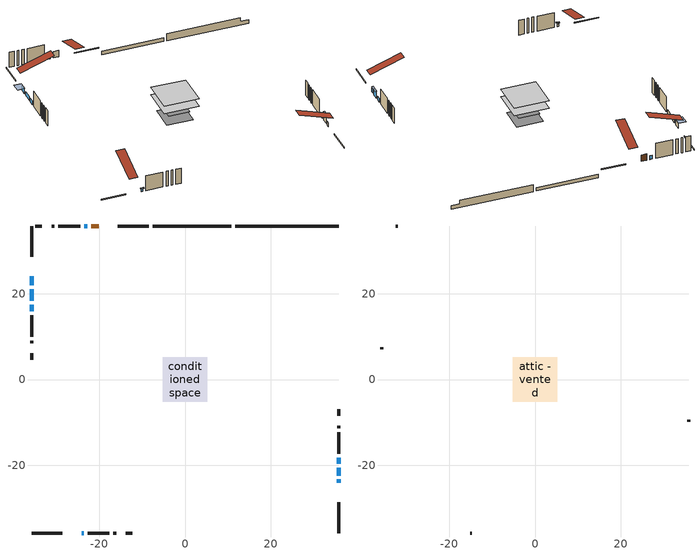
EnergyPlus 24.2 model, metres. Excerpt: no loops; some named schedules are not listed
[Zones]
conditioned space
 floor outside (Floor1 construction): -0.75,-0.75 -0.75,0.75 0.75,0.75 0.75,-0.75 z1.38
 floor adiabatic (Floor3 construction): -3.14,-3.14 -3.14,3.14 3.14,3.14 3.14,-3.14 z1.38
 floor adiabatic (AdiabaticFloorConstruction): -5.13,-5.13 -5.13,5.13 5.13,5.13 5.13,-5.13 z3.82
 floor foundation (Slab1 construction): -3.91,-3.91 -3.91,3.91 3.91,3.91 3.91,-3.91 z-0.91
 floor foundation (Slab2 construction): -3.14,-3.14 -3.14,3.14 3.14,3.14 3.14,-3.14 z-0.91
 wall outside (RimJoist1 construction): -8.44,35.79 -15.66,35.79 / -35.79,-35.79 -28.56,-35.79 / -35.79,35.79 -35.79,28.56 / 35.79,-35.79 35.79,-28.56 z1.38:1.68
 wall outside (AdiabaticWallConstruction 1): -20.16,35.79 -21.87,35.79 z1.38:3.41
 wall outside (AdiabaticWallConstruction): -35.79,24.07 -35.79,21.99 z1.38:2.9; 35.79,-24.07 35.79,-23.31 / -22.8,35.79 -23.53,35.79 / -35.79,21.06 -35.79,18.39 / 35.79,-19.63 35.79,-18.29 / -35.79,17.46 -35.79,15.95 z1.38:2.6; -24.07,-35.79 -23.61,-35.79 z1.38:2.3; 35.79,-22.38 35.79,-20.55 z1.38:3.41
 wall outside (Wall1 construction): -24.46,35.79 -29.51,35.79 / -22.68,-35.79 -17.63,-35.79 / -35.79,15.02 -35.79,9.97 / 35.79,-17.36 35.79,-12.31 z1.38:6.26
 wall outside (Wall2 construction): -30.44,35.79 -31.08,35.79 / -16.7,-35.79 -16.06,-35.79 / -35.79,9.04 -35.79,8.4 / 35.79,-11.38 35.79,-10.74 z1.38:6.26
 wall outside (Wall4 construction): -33.35,35.79 -34.86,35.79 / -13.79,-35.79 -12.28,-35.79 / -35.79,6.13 -35.79,4.62 / 35.79,-8.47 35.79,-6.96 z1.38:6.26
 wall foundation (FoundationWall1 construction): 11.71,35.79,-0.91 11.71,35.79,1.38 33.38,35.79,1.38 33.38,35.79,0.23 35.79,35.79,0.23 35.79,35.79,-0.91
 wall foundation (FoundationWall2 construction): 10.78,35.79 -7.51,35.79 z-0.91:0.16
 window (WindowConstruction): -35.79,24.07 -35.79,21.99 z1.38:2.9
 window (WindowConstruction 7): 35.79,-24.07 35.79,-23.31 z1.38:2.6
 window (WindowConstruction 1): -22.8,35.79 -23.53,35.79 z1.38:2.6
 window (WindowConstruction 2): -35.79,21.06 -35.79,18.39 z1.38:2.6
 window (WindowConstruction 3): -24.07,-35.79 -23.61,-35.79 z1.38:2.29
 window (WindowConstruction 4): 35.79,-22.38 35.79,-20.55 z1.38:3.41
 window (WindowConstruction 5): 35.79,-19.63 35.79,-18.29 z1.38:2.6
 window (WindowConstruction 6): -35.79,17.46 -35.79,15.95 z1.38:2.6
 door (Door): -20.16,35.79 -21.87,35.79 z1.38:3.41
 ceiling adiabatic (AdiabaticFloorConstruction): 5.13,-5.13 5.13,5.13 -5.13,5.13 -5.13,-5.13 z3.82
attic - vented
 floor to conditioned space (Floor2 construction Reversed): -5.13,-5.13 -5.13,5.13 5.13,5.13 5.13,-5.13 z6.26
 wall outside (Wall3 construction): -32.01,35.79 -32.42,35.79 / -15.13,-35.79 -14.72,-35.79 / -35.79,7.47 -35.79,7.06 / 35.79,-9.81 35.79,-9.4 z1.38:6.26
 roof outside (Roof1 construction): -19.23,35.79,6.26 -19.23,25.78,9.59 -16.59,25.78,9.59 -16.59,35.79,6.26; -25,-35.79,6.26 -25,-25.78,9.59 -27.63,-25.78,9.59 -27.63,-35.79,6.26; -35.79,25,6.26 -25.78,25,9.59 -25.78,27.63,9.59 -35.79,27.63,6.26; 35.79,-25,6.26 25.78,-25,9.59 25.78,-27.63,9.59 35.79,-27.63,6.26
shading: -35.79,21.69 -35.79,24.37 -37.92,24.37 -37.92,21.69 z3.2; -23.31,-35.79 -24.37,-35.79 -24.37,-36.33 -23.31,-36.33 z2.59; 35.79,-20.09 35.79,-22.84 36.25,-22.84 36.25,-20.09 z3.87
[Building]
Building 1: Terrain=Suburbs
[Site:Location]
Windsor AP_ON: Latitude {deg}=42.28; Longitude {deg}=-82.96; Time Zone {hr}=-5; Elevation {m}=190; Keep Site Location Information=Yes
[Site:GroundTemperature:Shallow]
6.34957, 4.46684, 4.31606, 5.20952, 8.79623, 12.3662, 15.4612, 17.4219, 17.5884, 15.9938, 12.9777, 9.51722
[Site:WaterMainsTemperature]
Calculation Method=Schedule; Temperature Schedule=mains temperature schedule
[Material] Roughness=Rough; Thermal Absorptance=0.9
Name | Thickness {m} | Conductivity {W/m-K} | Density {kg/m3} | Specific Heat {J/kg-K} | Solar Absorptance | Visible Absorptance
asphalt or fiberglass shingles | 0.00635 | 0.162714 | 1121.4 | 1465.45 | 0.4 | 0.4
ceiling loosefill ins | 0.169333 | 0.0480833 | 16.02 | 1046.75 | 0.7 | 0.7
ceiling stud and cavity | 0.1397 | 0.148017 | 65.682 | 1177.47 | 0.7 | 0.7
concrete 4.0 in. | 0.1016 | 1.803125 | 2242.8 | 837.4 | 0.7 | 0.7
concrete 8.0 in. | 0.2032 | 1.803125 | 2242.8 | 837.4 | 0.7 | 0.7
door material | 0.04445 | 0.053851 | 512.64 | 1214.23 | 0.7 | 0.7
exterior vertical ins | 0.0620239 | 0.029427 | 32.04 | 1214.23 | 0.7 | 0.7
floor covering | 0.0127 | 0.0433444 | 54.468 | 1339.84 | 0.6 | 0.6
floor covering 1 | 0.0127 | 9.015625 | 54.468 | 1339.84 | 0.6 | 0.6
floor rigid ins; rim joist rigid ins | 0.051816 | 0.029427 | 32.04 | 1214.23 | 0.7 | 0.7
floor rigid ins 1; wall rigid ins | 0.512978 | 0.029427 | 32.04 | 1214.23 | 0.7 | 0.7
floor stud and cavity | 0.1397 | 0.0982877 | 92.3553 | 1139.71 | 0.7 | 0.7
floor stud and cavity 1 | 0.0889 | 0.233522 | 50.32683 | 1063.81 | 0.7 | 0.7
floor stud and cavity 2 | 0.1397 | 1.75129 | 37.0049 | 1207.88 | 0.7 | 0.7
furniture material conditioned space 1 | 0.1524 | 0.115458 | 640.8 | 1214.23 | 0.6 | 0.6
gypsum board | 0.0127 | 0.160291 | 801 | 837.4 | 0.6 | 0.6
gypsum board 1 | 0.0127 | 0.160291 | 801 | 837.4 | 0.7 | 0.7
osb sheathing 0.5 in. | 0.0127 | 0.115458 | 512.64 | 1214.23 | 0.7 | 0.7
osb sheathing 0.75 in. | 0.01905 | 0.115458 | 512.64 | 1214.23 | 0.7 | 0.7
osb sheathing 2.0 in. | 0.0508 | 0.115458 | 512.64 | 1214.23 | 0.7 | 0.7
rim joist stud and cavity | 0.0508 | 0.0462651 | 125.044 | 1163.47 | 0.6 | 0.6
wall stud and cavity | 0.1397 | 0.0923614 | 139.0536 | 1170.24 | 0.7 | 0.7
wall stud and cavity 1 | 0.1397 | 0.0999226 | 139.0536 | 1170.24 | 0.7 | 0.7
wall stud and cavity 2 | 0.0889 | 6.1454 | 50.32683 | 1063.81 | 0.6 | 0.6
wall stud and cavity 3 | 0.1397 | 0.0985229 | 139.0536 | 1170.24 | 0.7 | 0.7
wall stud and cavity 4 | 0.0889 | 0.380278 | 52.3479 | 1209.89 | 0.7 | 0.7
wall stud and cavity 5 | 0.0889 | 0.391764 | 83.0341 | 1211.67 | 0.7 | 0.7
wood siding | 0.0254 | 0.102417 | 544.68 | 1172.36 | 0.4 | 0.4
wood siding 1 | 0.00254 | 0.102417 | 544.68 | 1172.36 | 0.4 | 0.4
wood siding 2; wood siding 3; wood siding 4 | 0.0254 | 0.102417 | 544.68 | 1172.36 | 0.7 | 0.7
[WindowMaterial:SimpleGlazingSystem]
Name | U-Factor {W/m2-K} | Solar Heat Gain Coefficient
WindowMaterial | 3.0383 | 0.65
WindowMaterial 1 | 3.074637 | 0.56
WindowMaterial 2 | 3.05704 | 0.61
WindowMaterial 3 | 3.10814 | 0.46
WindowMaterial 4 | 3.09792 | 0.59
WindowMaterial 5 | 3.10927 | 0.52
[Construction]
AdiabaticFloorConstruction: floor stud and cavity 2, floor rigid ins 1, osb sheathing 0.75 in., floor covering
AdiabaticWallConstruction: wood siding 3, wall rigid ins, wall stud and cavity 4, gypsum board
AdiabaticWallConstruction 1: wood siding 4, wall rigid ins, wall stud and cavity 4, gypsum board
Door: door material
Floor1 construction: floor stud and cavity, floor rigid ins, osb sheathing 0.75 in., floor covering
Floor2 construction Reversed: gypsum board, ceiling stud and cavity, ceiling loosefill ins
Floor3 construction: floor stud and cavity 1, floor covering 1
FoundationWall1 construction: concrete 8.0 in.
FoundationWall2 construction: concrete 8.0 in., gypsum board 1
furniture construction conditioned space 1: furniture material conditioned space 1
PartitionWallConstruction: gypsum board, wall stud and cavity 5, gypsum board
RimJoist1 construction: wood siding 2, rim joist rigid ins, osb sheathing 2.0 in., rim joist stud and cavity
Roof1 construction: asphalt or fiberglass shingles
Slab1 construction; Slab2 construction: concrete 4.0 in.
Wall1 construction: wood siding, osb sheathing 0.5 in., wall stud and cavity, gypsum board
Wall2 construction: wood siding, osb sheathing 0.5 in., wall stud and cavity 1, gypsum board
Wall3 construction: wood siding 1, wall stud and cavity 2
Wall4 construction: wood siding, osb sheathing 0.5 in., wall stud and cavity 3, gypsum board
WindowConstruction: WindowMaterial
WindowConstruction 1: WindowMaterial 1
WindowConstruction 2; WindowConstruction 5: WindowMaterial 2
WindowConstruction 3: WindowMaterial 3
WindowConstruction 4: WindowMaterial 4
WindowConstruction 6; WindowConstruction 7: WindowMaterial 5
[Zone] Multiplier=1; Part of Total Floor Area=Yes
Name | Volume {m3}
attic - vented | 57.0714
conditioned space | 464.7
[Space]
Name | Zone | Volume {m3}
attic - vented 1 | attic - vented | 57.0714
conditioned space 1 | conditioned space | 464.7
[ZoneInfiltration:EffectiveLeakageArea]
infil attic - vented 1: Zone or Space=attic - vented 1; Schedule=Always On Discrete; Effective Air Leakage Area {cm2}=4686.67; Stack Coefficient=0.000570963; Wind Coefficient=1.61445e-05
[ZoneMixing]
whole house fan mix: Zone or Space=attic - vented; Schedule=Always On Continuous; Design Flow Rate Calculation Method=Flow/Zone; Design Flow Rate {m3/s}=0; Source Zone or Space=conditioned space
[SurfaceProperty:ExposedFoundationPerimeter] Exposed Perimeter Calculation Method=TotalExposedPerimeter
Name | Total Exposed Perimeter {m}
Slab1 | 24.079
Slab2 | 18.288
[InternalMass] Zone or ZoneList=conditioned space; Space or SpaceList=conditioned space 1
Name | Construction | Surface Area {m2}
furniture mass conditioned space 1 | furniture construction conditioned space 1 | 99.1481
partition wall mass | PartitionWallConstruction | 208.34
[Lights]
interior lighting: Zone or ZoneList or Space or SpaceList=conditioned space 1; Schedule=interior lighting schedule; Design Level Calculation Method=LightingLevel; Lighting Level {W}=343.2; Return Air Fraction=0; Fraction Radiant=0.6; Fraction Visible=0.2; Fraction Replaceable=1
[People]
occupants: Zone or ZoneList or Space or SpaceList=conditioned space 1; Number of People Schedule=occupants schedule; Number of People Calculation Method=People; Number of People=3; Fraction Radiant=0.314171; Sensible Heat Fraction=0.56303; Activity Level Schedule=occupants activity schedule; Carbon Dioxide Generation Rate {m3/s-W}=0; Enable ASHRAE 55 Comfort Warnings=No; Mean Radiant Temperature Calculation Type=EnclosureAveraged
[ElectricEquipment] Zone or ZoneList or Space or SpaceList=conditioned space 1; Design Level Calculation Method=EquipmentLevel
Name | Schedule | Design Level {W} | Fraction Latent | Fraction Radiant | Fraction Lost
clothes dryer | clothes dryer schedule | 140.772 | 0.015 | 0.081 | 0.85
clothes washer | clothes washer schedule | 32.1985 | 0.03 | 0.162 | 0.7
cooking range | cooking range schedule | 215.147 | 0.08 | 0.432 | 0.2
dishwasher | dishwasher schedule | 66.8632 | 0.3 | 0.18 | 0.4
fridge | fridge schedule | 72.9452 | 0 | 0.6 | 0
mech vent bath fan 0 | mech vent bath fan 0 schedule | 50.2 | 0 | 0 | 1
mech vent house fan | mech vent house fan schedule | 0 | 0 | 0 | 1
mech vent house fan cfis | mech vent house fan cfis schedule | 0 | 0 | 0 | 0
mech vent range fan 0 | mech vent range fan 0 schedule | 57 | 0 | 0 | 1
misc plug loads | misc plug loads schedule | 494.7 | 0.045 | 0.513 | 0.1
whole house fan | Always On Discrete | 0 | 0 | 0 | 1
[OtherEquipment] Zone or ZoneList or Space or SpaceList=conditioned space 1; Design Level Calculation Method=EquipmentLevel
Name | Fuel Type | Schedule | Design Level {W} | Fraction Latent | Fraction Radiant | Fraction Lost
clothes dryer 1 | Electricity | clothes dryer schedule | 0 | 0.015 | 0.081 | 0.85
cooking range 1 | Electricity | cooking range schedule | 0 | 0.08 | 0.432 | 0.2
general water use latent | None | general water use schedule | 62.594 | 1 | 0 | 0
general water use sensible | None | general water use schedule | -61.6891 | 0 | 0.6 | 0
mech vent house fan latent load | None | Always On Discrete | 0 | 1 | 0 | 0
mech vent house fan sensible load | None | Always On Discrete | 0 | 0 | 0 | 0
water heater energy adjustment1 | NaturalGas | Always On Discrete | 0.01 | 0 | 0 | 1
[ZoneInfiltration:DesignFlowRate] Zone or ZoneList or Space or SpaceList=conditioned space 1; Schedule=Always On Discrete; Design Flow Rate Calculation Method=Flow/Zone; Design Flow Rate {m3/s}=0
infil flow; natural vent flow; whole house fan flow
[AvailabilityManager:Scheduled]
central ac and furnace airloop Availability Manager: Schedule=Always On Discrete
[Foundation:Kiva] Initial Indoor Air Temperature {C}=18; Wall Depth Below Slab {m}=0.2032
Name | Wall Height Above Grade {m} | Custom Block Material Name 1 | Custom Block Depth 1 {m} | Custom Block X Position 1 {m} | Custom Block Z Position 1 {m}
Foundation Kiva 1 | 1.379982
Foundation Kiva 2 | 0.15999 | exterior vertical ins | 1.07 | 0.2159 | 0
[Foundation:Kiva:Settings]
Soil Conductivity {W/m-K}=0.849921; Soil Density {kg/m3}=1842.3; Soil Specific Heat {J/kg-K}=418.7; Ground Solar Absorptivity=0.9; Ground Thermal Absorptivity=0.9; Ground Surface Roughness {m}=0.03; Far-Field Width {m}=40; Deep-Ground Boundary Condition=ZeroFlux; Deep-Ground Depth {m}=40; Minimum Cell Dimension {m}=0.2; Maximum Cell Growth Coefficient=3; Simulation Timestep=Timestep
[Exterior:Lights]
exterior lighting: Schedule=exterior lighting schedule; Design Level {W}=75.6
[EnergyManagementSystem:GlobalVariable]
central_ac_and_furnace_airloop_Fan_RTF
infil_program_Qfan
infil_program_Qinf
natural_vent_program_Qnv
natural_vent_program_Qwhf
[EnergyManagementSystem:Sensor]
Name | Output:Variable or Output:Meter Index Key | Output:Variable or Output:Meter
airflow_gain | infil flow | Infiltration Sensible Heat Gain Energy
airflow_gain_1 | natural vent flow | Infiltration Sensible Heat Gain Energy
airflow_gain_2 | whole house fan flow | Infiltration Sensible Heat Gain Energy
airflow_loss | infil flow | Infiltration Sensible Heat Loss Energy
airflow_loss_1 | natural vent flow | Infiltration Sensible Heat Loss Energy
airflow_loss_2 | whole house fan flow | Infiltration Sensible Heat Loss Energy
clg_load_cond |  | Cooling:EnergyTransfer:Zone:CONDITIONED SPACE
clg_sp_s; clg_sp_s_1 | cooling setpoint | Schedule Value
clothes_dryer_exhaust_0_sch_s | clothes dryer exhaust 0 schedule | Schedule Value
cool_season | cooling season schedule | Schedule Value
htg_load_cond |  | Heating:EnergyTransfer:Zone:CONDITIONED SPACE
htg_sp_s; htg_sp_s_1 | heating setpoint | Schedule Value
ig_ee_conv | clothes dryer | Electric Equipment Convective Heating Energy
ig_ee_conv_2 | cooking range | Electric Equipment Convective Heating Energy
ig_ee_conv_4 | fridge | Electric Equipment Convective Heating Energy
ig_ee_conv_5 | misc plug loads | Electric Equipment Convective Heating Energy
ig_ee_conv_6 | whole house fan | Electric Equipment Convective Heating Energy
ig_ee_rad | clothes dryer | Electric Equipment Radiant Heating Energy
ig_ee_rad_2 | cooking range | Electric Equipment Radiant Heating Energy
ig_ee_rad_4 | fridge | Electric Equipment Radiant Heating Energy
ig_ee_rad_5 | misc plug loads | Electric Equipment Radiant Heating Energy
ig_ee_rad_6 | whole house fan | Electric Equipment Radiant Heating Energy
ig_lgt_conv | interior lighting | Lights Convective Heating Energy
ig_lgt_rad | interior lighting | Lights Radiant Heating Energy
ig_lgt_vis | interior lighting | Lights Visible Radiation Heating Energy
ig_oe_conv | clothes dryer 1 | Other Equipment Convective Heating Energy
ig_oe_conv_1 | cooking range 1 | Other Equipment Convective Heating Energy
ig_oe_conv_2 | general water use latent | Other Equipment Convective Heating Energy
ig_oe_conv_3 | general water use sensible | Other Equipment Convective Heating Energy
ig_oe_conv_4 | water heater energy adjustment1 | Other Equipment Convective Heating Energy
ig_oe_rad | clothes dryer 1 | Other Equipment Radiant Heating Energy
ig_oe_rad_1 | cooking range 1 | Other Equipment Radiant Heating Energy
ig_oe_rad_2 | general water use latent | Other Equipment Radiant Heating Energy
ig_oe_rad_3 | general water use sensible | Other Equipment Radiant Heating Energy
ig_oe_rad_4 | water heater energy adjustment1 | Other Equipment Radiant Heating Energy
ig_ppl_conv | occupants | People Convective Heating Energy
ig_ppl_rad | occupants | People Radiant Heating Energy
im_conv | furniture mass conditioned space 1 | Surface Inside Face Convection Heat Gain Energy
im_conv_1 | partition wall mass | Surface Inside Face Convection Heat Gain Energy
im_ig | furniture mass conditioned space 1 | Surface Inside Face Internal Gains Radiation Heat Gain Energy
im_ig_1 | partition wall mass | Surface Inside Face Internal Gains Radiation Heat Gain Energy
im_lgt | furniture mass conditioned space 1 | Surface Inside Face Lights Radiation Heat Gain Energy
im_lgt_1 | partition wall mass | Surface Inside Face Lights Radiation Heat Gain Energy
im_sol | furniture mass conditioned space 1 | Surface Inside Face Solar Radiation Heat Gain Energy
im_sol_1 | partition wall mass | Surface Inside Face Solar Radiation Heat Gain Energy
im_surf | furniture mass conditioned space 1 | Surface Inside Face Net Surface Thermal Radiation Heat Gain Energy
im_surf_1 | partition wall mass | Surface Inside Face Net Surface Thermal Radiation Heat Gain Energy
mech_vent_bath_fan_0_sch_s | mech vent bath fan 0 schedule | Schedule Value
mech_vent_range_fan_0_sch_s | mech vent range fan 0 schedule | Schedule Value
mv_conv | mech vent bath fan 0 | Electric Equipment Convective Heating Energy
mv_conv_1 | mech vent house fan | Electric Equipment Convective Heating Energy
mv_conv_2 | mech vent house fan cfis | Electric Equipment Convective Heating Energy
mv_conv_3 | mech vent range fan 0 | Electric Equipment Convective Heating Energy
mv_conv_4 | mech vent house fan latent load | Other Equipment Convective Heating Energy
mv_conv_5 | mech vent house fan sensible load | Other Equipment Convective Heating Energy
mv_rad | mech vent bath fan 0 | Electric Equipment Radiant Heating Energy
mv_rad_1 | mech vent house fan | Electric Equipment Radiant Heating Energy
mv_rad_2 | mech vent house fan cfis | Electric Equipment Radiant Heating Energy
mv_rad_3 | mech vent range fan 0 | Electric Equipment Radiant Heating Energy
mv_rad_4 | mech vent house fan latent load | Other Equipment Radiant Heating Energy
mv_rad_5 | mech vent house fan sensible load | Other Equipment Radiant Heating Energy
natural_vent_s | natural vent schedule | Schedule Value
out_pb_s |  | Site Outdoor Air Barometric Pressure
out_wt_s |  | Site Outdoor Air Humidity Ratio
site_vw_s |  | Site Wind Speed
ss_back_out | Window1 | Surface Window Shortwave from Zone Back Out Window Heat Transfer Rate
ss_back_out_1 | Window10 | Surface Window Shortwave from Zone Back Out Window Heat Transfer Rate
ss_back_out_2 | Window2 | Surface Window Shortwave from Zone Back Out Window Heat Transfer Rate
ss_back_out_3 | Window3 | Surface Window Shortwave from Zone Back Out Window Heat Transfer Rate
ss_back_out_4 | Window5 | Surface Window Shortwave from Zone Back Out Window Heat Transfer Rate
ss_back_out_5 | Window6 | Surface Window Shortwave from Zone Back Out Window Heat Transfer Rate
ss_back_out_6 | Window7 | Surface Window Shortwave from Zone Back Out Window Heat Transfer Rate
ss_back_out_7 | Window8 | Surface Window Shortwave from Zone Back Out Window Heat Transfer Rate
ss_conv | Door1 | Surface Inside Face Convection Heat Gain Energy
ss_conv_1 | Window1 | Surface Inside Face Convection Heat Gain Energy
ss_conv_2 | Window10 | Surface Inside Face Convection Heat Gain Energy
ss_conv_3 | Window2 | Surface Inside Face Convection Heat Gain Energy
ss_conv_4 | Window3 | Surface Inside Face Convection Heat Gain Energy
ss_conv_5 | Window5 | Surface Inside Face Convection Heat Gain Energy
ss_conv_6 | Window6 | Surface Inside Face Convection Heat Gain Energy
ss_conv_7 | Window7 | Surface Inside Face Convection Heat Gain Energy
ss_conv_8 | Window8 | Surface Inside Face Convection Heat Gain Energy
ss_ig | Door1 | Surface Inside Face Internal Gains Radiation Heat Gain Energy
ss_ig_1 | Window1 | Surface Inside Face Internal Gains Radiation Heat Gain Energy
ss_ig_2 | Window10 | Surface Inside Face Internal Gains Radiation Heat Gain Energy
ss_ig_3 | Window2 | Surface Inside Face Internal Gains Radiation Heat Gain Energy
ss_ig_4 | Window3 | Surface Inside Face Internal Gains Radiation Heat Gain Energy
ss_ig_5 | Window5 | Surface Inside Face Internal Gains Radiation Heat Gain Energy
ss_ig_6 | Window6 | Surface Inside Face Internal Gains Radiation Heat Gain Energy
ss_ig_7 | Window7 | Surface Inside Face Internal Gains Radiation Heat Gain Energy
ss_ig_8 | Window8 | Surface Inside Face Internal Gains Radiation Heat Gain Energy
ss_lgt | Door1 | Surface Inside Face Lights Radiation Heat Gain Energy
ss_sol | Door1 | Surface Inside Face Solar Radiation Heat Gain Energy
ss_surf | Door1 | Surface Inside Face Net Surface Thermal Radiation Heat Gain Energy
ss_surf_1 | Window1 | Surface Inside Face Net Surface Thermal Radiation Heat Gain Energy
ss_surf_2 | Window10 | Surface Inside Face Net Surface Thermal Radiation Heat Gain Energy
ss_surf_3 | Window2 | Surface Inside Face Net Surface Thermal Radiation Heat Gain Energy
ss_surf_4 | Window3 | Surface Inside Face Net Surface Thermal Radiation Heat Gain Energy
ss_surf_5 | Window5 | Surface Inside Face Net Surface Thermal Radiation Heat Gain Energy
ss_surf_6 | Window6 | Surface Inside Face Net Surface Thermal Radiation Heat Gain Energy
ss_surf_7 | Window7 | Surface Inside Face Net Surface Thermal Radiation Heat Gain Energy
ss_surf_8 | Window8 | Surface Inside Face Net Surface Thermal Radiation Heat Gain Energy
ss_trans_in | Window1 | Surface Window Transmitted Solar Radiation Rate
ss_trans_in_1 | Window10 | Surface Window Transmitted Solar Radiation Rate
ss_trans_in_2 | Window2 | Surface Window Transmitted Solar Radiation Rate
ss_trans_in_3 | Window3 | Surface Window Transmitted Solar Radiation Rate
ss_trans_in_4 | Window5 | Surface Window Transmitted Solar Radiation Rate
ss_trans_in_5 | Window6 | Surface Window Transmitted Solar Radiation Rate
ss_trans_in_6 | Window7 | Surface Window Transmitted Solar Radiation Rate
ss_trans_in_7 | Window8 | Surface Window Transmitted Solar Radiation Rate
ss_trans_out | Window1 | Surface Inside Face Initial Transmitted Diffuse Transmitted Out Window Solar Radiation Rate
ss_trans_out_1 | Window10 | Surface Inside Face Initial Transmitted Diffuse Transmitted Out Window Solar Radiation Rate
ss_trans_out_2 | Window2 | Surface Inside Face Initial Transmitted Diffuse Transmitted Out Window Solar Radiation Rate
ss_trans_out_3 | Window3 | Surface Inside Face Initial Transmitted Diffuse Transmitted Out Window Solar Radiation Rate
ss_trans_out_4 | Window5 | Surface Inside Face Initial Transmitted Diffuse Transmitted Out Window Solar Radiation Rate
ss_trans_out_5 | Window6 | Surface Inside Face Initial Transmitted Diffuse Transmitted Out Window Solar Radiation Rate
ss_trans_out_6 | Window7 | Surface Inside Face Initial Transmitted Diffuse Transmitted Out Window Solar Radiation Rate
ss_trans_out_7 | Window8 | Surface Inside Face Initial Transmitted Diffuse Transmitted Out Window Solar Radiation Rate
s_conv | Floor1 | Surface Inside Face Convection Heat Gain Energy
s_conv_1 | Floor2 | Surface Inside Face Convection Heat Gain Energy
s_conv_10 | RimJoist1:90 | Surface Inside Face Convection Heat Gain Energy
s_conv_11 | Slab1 | Surface Inside Face Convection Heat Gain Energy
s_conv_12 | Slab2 | Surface Inside Face Convection Heat Gain Energy
s_conv_13 | Wall1:0 | Surface Inside Face Convection Heat Gain Energy
s_conv_14 | Wall1:180 | Surface Inside Face Convection Heat Gain Energy
s_conv_15 | Wall1:270 | Surface Inside Face Convection Heat Gain Energy
s_conv_16 | Wall1:90 | Surface Inside Face Convection Heat Gain Energy
s_conv_17 | Wall2:0 | Surface Inside Face Convection Heat Gain Energy
s_conv_18 | Wall2:180 | Surface Inside Face Convection Heat Gain Energy
s_conv_19 | Wall2:270 | Surface Inside Face Convection Heat Gain Energy
s_conv_2 | Floor3 | Surface Inside Face Convection Heat Gain Energy
s_conv_20 | Wall2:90 | Surface Inside Face Convection Heat Gain Energy
s_conv_21 | Wall4:0 | Surface Inside Face Convection Heat Gain Energy
s_conv_22 | Wall4:180 | Surface Inside Face Convection Heat Gain Energy
s_conv_23 | Wall4:270 | Surface Inside Face Convection Heat Gain Energy
s_conv_24 | Wall4:90 | Surface Inside Face Convection Heat Gain Energy
s_conv_3 | FoundationWall1 | Surface Inside Face Convection Heat Gain Energy
s_conv_4 | FoundationWall2 | Surface Inside Face Convection Heat Gain Energy
s_conv_5 | inferred conditioned ceiling | Surface Inside Face Convection Heat Gain Energy
s_conv_6 | inferred conditioned floor | Surface Inside Face Convection Heat Gain Energy
s_conv_7 | RimJoist1:0 | Surface Inside Face Convection Heat Gain Energy
s_conv_8 | RimJoist1:180 | Surface Inside Face Convection Heat Gain Energy
s_conv_9 | RimJoist1:270 | Surface Inside Face Convection Heat Gain Energy
s_ig | Floor1 | Surface Inside Face Internal Gains Radiation Heat Gain Energy
s_ig_1 | Floor2 | Surface Inside Face Internal Gains Radiation Heat Gain Energy
s_ig_10 | RimJoist1:90 | Surface Inside Face Internal Gains Radiation Heat Gain Energy
s_ig_11 | Slab1 | Surface Inside Face Internal Gains Radiation Heat Gain Energy
s_ig_12 | Slab2 | Surface Inside Face Internal Gains Radiation Heat Gain Energy
s_ig_13 | Wall1:0 | Surface Inside Face Internal Gains Radiation Heat Gain Energy
s_ig_14 | Wall1:180 | Surface Inside Face Internal Gains Radiation Heat Gain Energy
s_ig_15 | Wall1:270 | Surface Inside Face Internal Gains Radiation Heat Gain Energy
s_ig_16 | Wall1:90 | Surface Inside Face Internal Gains Radiation Heat Gain Energy
s_ig_17 | Wall2:0 | Surface Inside Face Internal Gains Radiation Heat Gain Energy
s_ig_18 | Wall2:180 | Surface Inside Face Internal Gains Radiation Heat Gain Energy
s_ig_19 | Wall2:270 | Surface Inside Face Internal Gains Radiation Heat Gain Energy
s_ig_2 | Floor3 | Surface Inside Face Internal Gains Radiation Heat Gain Energy
s_ig_20 | Wall2:90 | Surface Inside Face Internal Gains Radiation Heat Gain Energy
